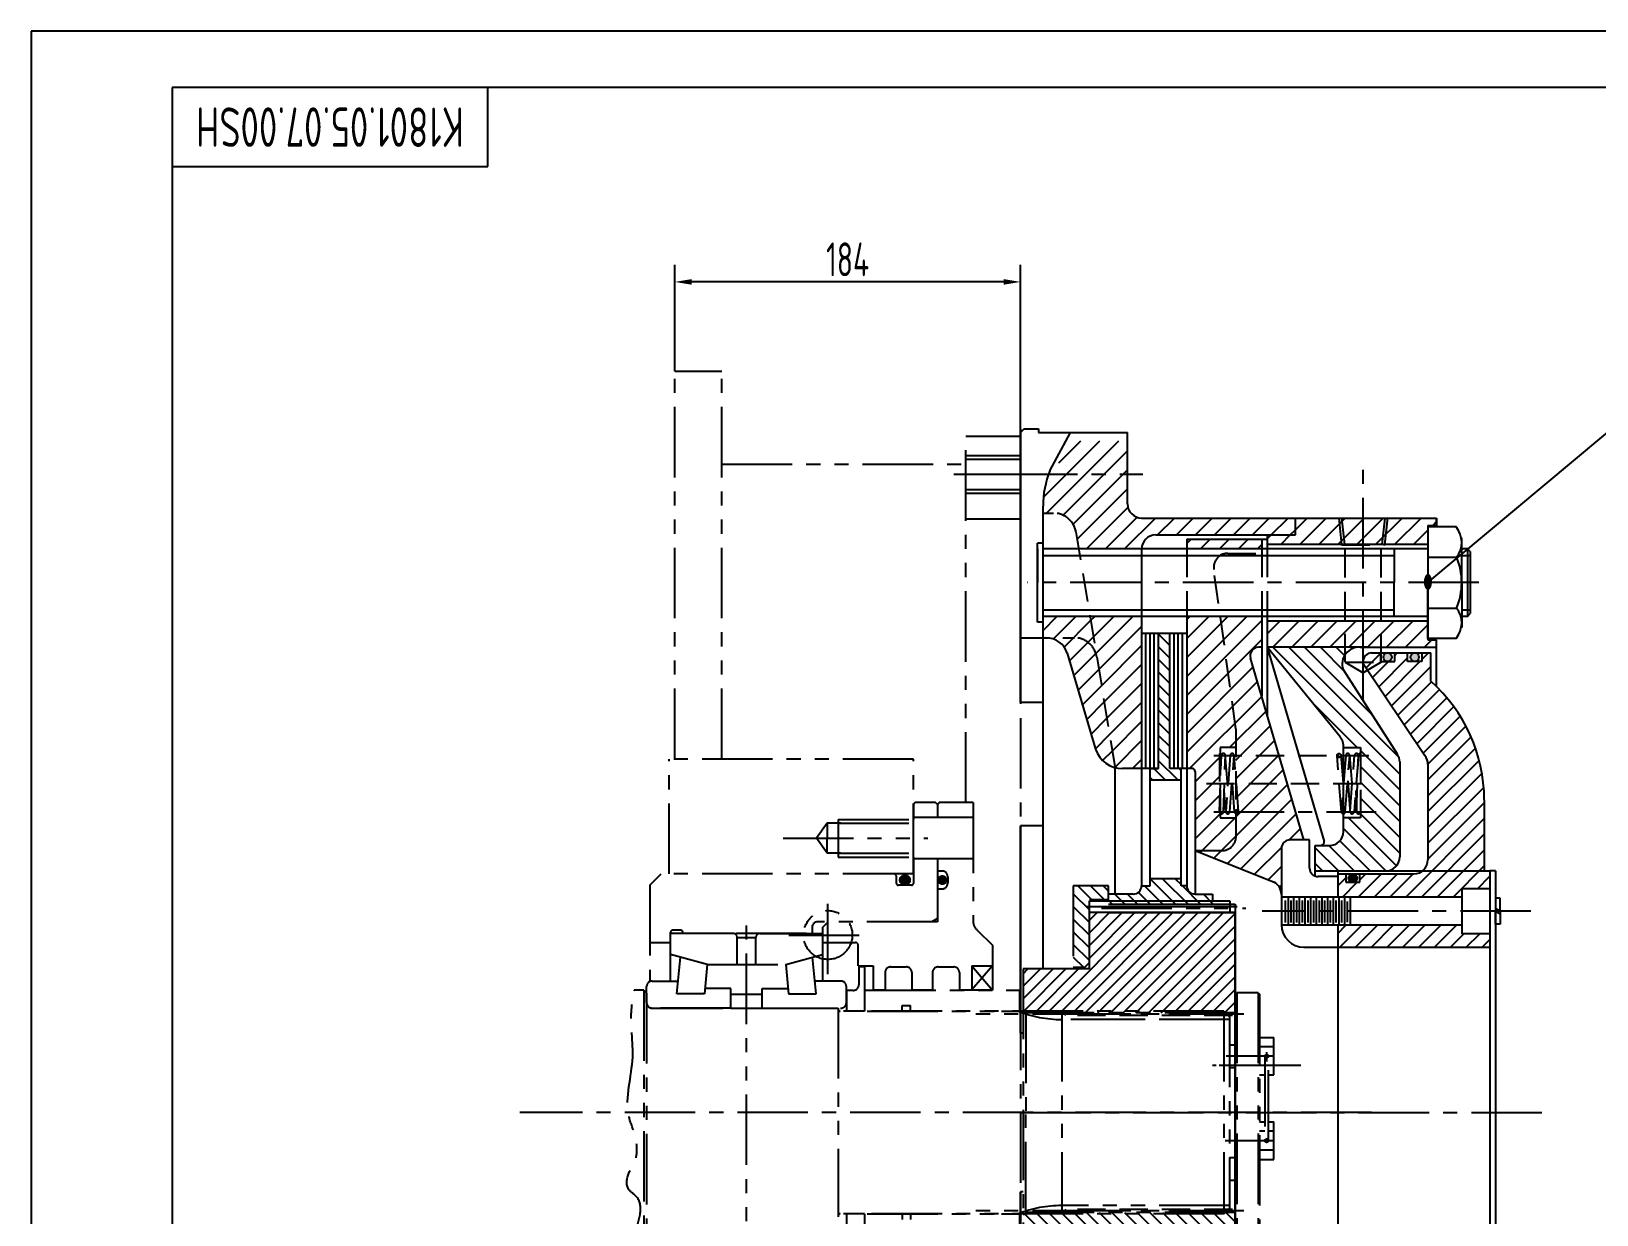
# Model space of a CAD drawing. Header units: millimetres. Extents: x 0 to 1782, y -20 to 1260.
# Drawn here: x 0 to 833, y 630 to 1260 of the extents above; entities that cross this region are included whole.
import ezdxf
from ezdxf.enums import TextEntityAlignment as Align

# ---------------------------------------------------------------- set-up
doc = ezdxf.new("R2010")
doc.units = ezdxf.units.MM
doc.header["$LTSCALE"] = 30
for name, pattern in [('F', [0.75, 0.5, -0.25]), ('G', [2, 1.25, -0.25, 0.25, -0.25]), ('K', [2.5, 1.25, -0.25, 0.25, -0.25, 0.25, -0.25])]:
    doc.linetypes.add(name, pattern=pattern)
for name, color, linetype in [('01', 7, 'Continuous'), ('02', 1, 'Continuous'), ('04', 2, 'F'), ('05', 142, 'G'), ('07', 6, 'K'), ('08', 1, 'Continuous'), ('11', 3, 'Continuous')]:
    doc.layers.add(name, color=color, linetype=linetype)
doc.styles.get("Standard").update_dxf_attribs({"font": 'isocp', "width": 0.707, "bigfont": 'intecad.shx'})
doc.dimstyles.new('INTE', dxfattribs={"dimscale": 3, "dimtxt": 6, "dimasz": 3, "dimexe": 3, "dimexo": 0, "dimgap": 1, "dimtad": 1, "dimdsep": 46, "dimtxsty": 'Standard', "dimcen": 0, "dimclrd": 1, "dimclre": 1, "dimclrt": 3, "dimaunit": 1, "dimadec": 0, "dimazin": 0, "dimtfac": 1, "dimtmove": 0, "dimatfit": 0, "dimfxl": 1, "dimarcsym": 0})
pattern_1 = [(45, (665.906, 320.871), (-5.051394, 5.051394), [])]

# ---------------------------------------------------------------- blocks, each defined once
blk = doc.blocks.new('ertertrt')
at = {"layer": '07', "linetype": 'K'}
for points in [[(841.51, 1403.56, 1), (836.13, 1403.56, 1)], [(856.03, 1403.57, 1), (861.41, 1403.57, 1)]]:
    blk.add_hatch(color=6, dxfattribs=at).paths.add_polyline_path(points)
at = {"layer": '05', "color": 142, "linetype": 'G'}
blk.add_line((1087.14, 1279.81), (633.75, 1279.81), dxfattribs=at)
at = {"layer": '07', "color": 6, "linetype": 'K'}
for p, q in [((716.3, 1467.95), (716.3, 1674.43)), ((716.3, 1674.43), (741.3, 1674.43)), ((741.3, 1467.95), (741.3, 1674.43)), ((871.3, 1444.85), (871.3, 1639.81)), ((871.3, 1639.81), (900.3, 1639.81)), ((871.3, 1444.81), (871.3, 1639.77)), ((900.3, 1639.83), (900.3, 1279.81)), ((900.3, 1639.81), (900.3, 1333.78)), ((741.3, 1625.03), (871.3, 1625.03)), ((871.3, 1629.56), (900.3, 1629.56)), ((871.3, 1627.56), (900.3, 1627.56)), ((864.89, 1619.56), (906.94, 1619.56)), ((871.3, 1611.56), (900.3, 1611.56)), ((871.3, 1609.56), (900.3, 1609.56)), ((871.3, 1595.81), (900.3, 1595.81)), ((713.31, 1406.81), (713.31, 1467.95)), ((843.31, 1467.95), (713.31, 1467.95)), ((843.31, 1406.81), (843.31, 1467.95)), ((844.31, 1444.81), (843.31, 1443.81)), ((843.31, 1443.81), (843.31, 1435.81)), ((855.06, 1444.81), (844.31, 1444.81)), ((856.06, 1443.81), (855.06, 1444.81)), ((856.06, 1443.81), (857.06, 1444.81)), ((856.06, 1443.81), (856.06, 1436.81)), ((875.06, 1444.81), (857.06, 1444.81)), ((875.06, 1444.81), (875.06, 1381.72)), ((797.42, 1433.81), (791.75, 1425.81)), ((804.66, 1433.81), (797.42, 1433.81)), ((797.42, 1433.81), (797.42, 1425.81)), ((803.3, 1435.81), (803.3, 1415.81)), ((803.3, 1435.81), (843.3, 1435.81)), ((803.3, 1433.81), (843.3, 1433.81)), ((875.06, 1436.81), (843.31, 1436.81)), ((773.91, 1425.81), (851, 1425.81)), ((797.42, 1417.81), (791.75, 1425.81)), ((797.42, 1417.81), (797.42, 1425.81)), ((804.66, 1417.81), (797.42, 1417.81)), ((803.3, 1417.81), (843.3, 1417.81)), ((803.3, 1415.81), (843.3, 1415.81)), ((843.31, 1415.81), (843.31, 1401.81)), ((875.06, 1414.81), (843.31, 1414.81)), ((856.06, 1414.81), (856.06, 1381.31)), ((856.06, 1408.39), (858.56, 1408.39)), ((703.06, 1400.81), (709.06, 1406.81)), ((703.06, 1400.81), (703.06, 1349.54)), ((843.31, 1406.81), (709.06, 1406.81)), ((834.31, 1405.81), (833.31, 1406.81)), ((834.31, 1401.81), (834.31, 1405.81)), ((842.31, 1400.81), (835.31, 1400.81)), ((861.56, 1405.39), (861.56, 1401.87)), ((797.8, 1353.45), (797.8, 1395.12)), ((856.06, 1398.87), (858.56, 1398.87)), ((714.06, 1349.81), (714.06, 1375.81)), ((747.48, 1375.06), (714.06, 1375.06)), ((719.56, 1376.81), (715.06, 1376.81)), ((720.56, 1375.06), (720.56, 1375.81)), ((786.36, 1375.06), (720.56, 1375.06)), ((754.48, 1176.89), (754.48, 1380.61)), ((761.48, 1375.06), (794.91, 1375.06)), ((789.36, 1378.31), (789.36, 1375.06)), ((856.06, 1381.31), (792.36, 1381.31)), ((794.91, 1378.36), (797.91, 1381.36)), ((794.91, 1378.36), (794.91, 1349.81)), ((856.06, 1383.04), (853.06, 1381.31)), ((877.41, 1376.79), (885.39, 1368.81)), ((703.06, 1370.31), (714.06, 1370.31)), ((749.48, 1373.06), (759.48, 1373.06)), ((749.48, 1358.57), (749.48, 1373.06)), ((759.48, 1358.57), (759.48, 1373.06)), ((776.97, 1374.29), (818.63, 1374.29)), ((794.91, 1370.31), (812.41, 1370.31)), ((813.91, 1357.86), (813.91, 1368.81)), ((885.39, 1368.81), (885.39, 1344.88)), ((733.61, 1358.57), (714.06, 1363.94)), ((717.36, 1342.95), (719.31, 1362.49)), ((733.61, 1358.57), (732.18, 1342.95)), ((733.61, 1358.57), (775.35, 1358.57)), ((775.35, 1358.57), (794.91, 1363.94)), ((775.35, 1358.57), (776.78, 1342.95)), ((791.6, 1342.95), (789.65, 1362.49)), ((813.91, 1357.86), (821.9, 1357.86)), ((814.26, 1357.31), (814.26, 1347.81)), ((817.26, 1357.31), (814.26, 1357.31)), ((817.26, 1357.31), (817.26, 1333.78)), ((821.9, 1357.86), (821.9, 1344.88)), ((828.2, 1354.31), (828.2, 1344.88)), ((831.2, 1357.31), (839.5, 1357.31)), ((842.5, 1354.31), (842.5, 1345.16)), ((853.5, 1354.31), (853.5, 1345.16)), ((856.5, 1357.31), (864.8, 1357.31)), ((867.8, 1354.31), (867.8, 1344.88)), ((874.39, 1357.86), (885.39, 1344.88)), ((885.39, 1357.86), (874.39, 1345.16)), ((874.39, 1357.86), (874.39, 1345.16)), ((874.39, 1357.86), (885.39, 1357.86)), ((699.8, 1344.9), (694.59, 1344.9)), ((699.8, 1344.9), (699.8, 1214.72)), ((699.8, 1344.9), (701.3, 1343.4)), ((701.3, 1338.37), (701.3, 1346.81)), ((701.3, 1343.4), (701.3, 1216.22)), ((704.3, 1349.81), (718.05, 1349.81)), ((732.18, 1342.95), (717.36, 1342.95)), ((746.19, 1345.81), (732.44, 1345.81)), ((746.19, 1335.37), (746.19, 1345.81)), ((762.78, 1342.61), (746.19, 1342.61)), ((762.78, 1335.37), (762.78, 1345.81)), ((762.78, 1345.81), (776.52, 1345.81)), ((776.78, 1342.95), (791.6, 1342.95)), ((804.66, 1349.81), (790.92, 1349.81)), ((807.66, 1338.37), (807.66, 1346.81)), ((811.26, 1344.81), (807.66, 1344.81)), ((807.66, 1344.81), (807.66, 1333.78)), ((817.26, 1344.38), (817.76, 1344.88)), ((817.76, 1344.88), (899.86, 1344.88)), ((821.9, 1345.16), (828.2, 1345.16)), ((842.5, 1345.16), (853.5, 1345.16)), ((867.8, 1345.16), (885.39, 1345.16)), ((899.86, 1344.88), (899.86, 1333.78)), ((1014.6, 1342.77), (1015.4, 1343.57)), ((1014.6, 1343.57), (1014.6, 1342.77)), ((1014.6, 1342.77), (1014.6, 1217.37)), ((1015.4, 1343.57), (1015.4, 1216.57)), ((1026.8, 1343.57), (1015.4, 1343.57)), ((1026.8, 1343.57), (1026.8, 1216.57)), ((1026.8, 1343.57), (1027.6, 1342.77)), ((1027.6, 1342.77), (1027.6, 1217.37)), ((704.3, 1335.41), (803.3, 1335.41)), ((746.19, 1335.37), (704.3, 1335.37)), ((746.19, 1335.37), (804.49, 1335.37)), ((803.3, 1335.41), (803.3, 1224.21)), ((1008.59, 1333.78), (804.3, 1333.78)), ((817.26, 1333.81), (810.66, 1333.81)), ((818.76, 1333.81), (889.76, 1333.81)), ((837.26, 1333.81), (837.26, 1336.81)), ((837.26, 1336.81), (841.76, 1336.81)), ((841.76, 1333.78), (841.76, 1336.81)), ((890.26, 1333.81), (899.86, 1333.81)), ((922.25, 1333.78), (922.25, 1225.83)), ((1008.59, 1333.78), (1011.59, 1330.78)), ((1008.59, 1333.78), (1008.59, 1225.83)), ((1014.6, 1338.79), (1014.6, 1221.44)), ((1019.12, 1332.19), (876.22, 1332.19)), ((964.59, 1329.34), (922.25, 1329.34)), ((1011.59, 1329.34), (964.59, 1329.34)), ((1011.59, 1330.78), (1011.59, 1228.83)), ((1027.6, 1319.82), (1035.1, 1319.82)), ((1035.1, 1299.79), (1035.1, 1319.82)), ((1035.1, 1309.81), (1009.82, 1309.81)), ((1035.1, 1314.81), (1027.6, 1314.81)), ((1030.4, 1309.81), (1030.4, 1264.81)), ((1031.35, 1311.96), (1031.35, 1307.01)), ((1032.3, 1264.81), (1032.3, 1309.81)), ((1030.4, 1304.8), (1027.6, 1304.8)), ((1035.1, 1304.8), (1032.3, 1304.8)), ((1027.6, 1299.79), (1030.4, 1299.79)), ((1032.3, 1299.79), (1035.1, 1299.79)), ((900.3, 1279.81), (900.3, 919.81)), ((1027.6, 1274.82), (1030.4, 1274.82)), ((1030.4, 1269.81), (1027.6, 1269.81)), ((1032.3, 1274.82), (1035.1, 1274.82)), ((1035.1, 1269.81), (1032.3, 1269.81)), ((1035.1, 1254.79), (1035.1, 1274.82)), ((1035.1, 1264.81), (1009.22, 1264.81)), ((1035.1, 1259.8), (1027.6, 1259.8)), ((1027.6, 1254.79), (1035.1, 1254.79)), ((1008.59, 1225.83), (804.3, 1225.83)), ((807.66, 1225.83), (807.66, 1214.81)), ((817.26, 1225.81), (810.66, 1225.81)), ((817.26, 1225.83), (817.26, 1202.31)), ((818.76, 1225.81), (889.76, 1225.81)), ((837.26, 1225.81), (837.26, 1222.81)), ((841.76, 1225.83), (841.76, 1222.81)), ((1019.12, 1227.42), (876.22, 1227.42)), ((890.26, 1225.81), (899.86, 1225.81)), ((899.86, 1225.81), (899.86, 1214.73)), ((900.3, 919.81), (900.3, 1225.83)), ((1011.59, 1230.28), (922.25, 1230.28)), ((1008.59, 1225.83), (1011.59, 1228.83))]:
    blk.add_line(p, q, dxfattribs=at)
at = {"layer": '07'}
for p, q in [((1011.59, 1315.81), (1014.6, 1315.81)), ((1011.59, 1303.81), (1014.6, 1303.81)), ((1011.59, 1255.81), (1014.6, 1255.81)), ((1011.59, 1243.81), (1014.6, 1243.81))]:
    blk.add_line(p, q, dxfattribs=at)
at = {"layer": '07', "color": 6, "linetype": 'K'}
for centre, radius in [((838.82, 1403.56), 2.69), ((797.8, 1374.29), 13), ((1031.35, 1309.81), 0.953), ((1031.35, 1264.81), 0.953)]:
    blk.add_circle(centre, radius, dxfattribs=at)
for centre, radius, start, end in [((858.56, 1405.39), 3, 0, 90), ((835.31, 1401.81), 1, 180, 270), ((842.31, 1401.81), 1, 270, 0), ((858.56, 1401.87), 3, 270, 0), ((715.06, 1375.81), 1, 90, 180), ((719.56, 1375.81), 1, 0, 90), ((747.48, 1373.06), 2, 0, 90), ((761.48, 1373.06), 2, 90, 180), ((792.36, 1378.31), 3, 90, 180), ((881.41, 1381.72), 6.35, 180, 231.04895), ((812.41, 1368.81), 1.5, 0, 90), ((831.2, 1354.31), 3, 90, 180), ((839.5, 1354.31), 3, 0, 90), ((856.5, 1354.31), 3, 90, 180), ((864.8, 1354.31), 3, 0, 90), ((704.3, 1346.81), 3, 90, 180), ((804.66, 1346.81), 3, 0, 90), ((811.26, 1347.81), 3, 270, 0), ((704.3, 1338.41), 3, 180, 270), ((704.3, 1338.37), 3, 180, 270), ((704.3, 1338.37), 3, 180, 270), ((804.3, 1334.78), 1, 180, 270), ((804.65, 1338.37), 3.01, 266.81586, 359.93748), ((922.25, 1391.63), 62.3, 248.22521, 270), ((804.3, 1224.83), 1, 90, 180), ((922.25, 1167.98), 62.3, 90, 111.77479)]:
    blk.add_arc(centre, radius, start, end, dxfattribs=at)
blk.add_spline([(694.59, 1214.72), (695.62, 1235.25), (691.69, 1239.04), (691.83, 1247.5), (695.33, 1254.65), (694.75, 1268.65), (691.83, 1278.13), (693.88, 1309.29), (693.15, 1327.23), (693.3, 1334.82), (694.59, 1344.9)], degree=3, dxfattribs=at)
blk = doc.blocks.new('*U39')
at = {"layer": '01'}
for p, q in [((-4.65, 1.6), (-4.65, 0)), ((0, 1.6), (-4.65, 1.6)), ((-4.65, 0), (0, 0)), ((0, 0), (-0.92, 1.6)), ((0, 1.6), (0.92, 0)), ((0, 1.6), (4.65, 1.6)), ((4.65, 0), (0, 0)), ((4.65, 1.6), (4.65, 0))]:
    blk.add_line(p, q, dxfattribs=at)
at = {"layer": '05'}
blk.add_line((0, 3.7), (0, -2.1), dxfattribs=at)
blk = doc.blocks.new('w34rwrew')
at = {"layer": '01'}
h = blk.add_hatch(color=256, dxfattribs=at)
h.paths.add_polyline_path([(1427.96, 1523.18, 1), (1423.46, 1523.18, 1)])
h.paths.add_polyline_path([(1442.37, 1523.18, 1), (1437.87, 1523.18, 1)])
blk.add_hatch(color=256, dxfattribs=at).paths.add_polyline_path([(1409.41, 1405.62, 1), (1404.91, 1405.62, 1)])
at = {"layer": '02'}
h = blk.add_hatch(dxfattribs=at)
h.set_pattern_fill('ANSI31', color=256, scale=2.25, style=0)
h.set_pattern_definition(pattern_1)
h.paths.add_polyline_path([(1294.77, 1580.86, -0.411288), (1302.27, 1588.28), (1376.67, 1588.28), (1376.67, 1597.28), (1294.77, 1597.28, -0.414214), (1287.27, 1604.78), (1287.27, 1616.03), (1244.95, 1616.03, 0.106853), (1242.27, 1603.64), (1242.27, 1599.91), (1247.93, 1599.91, -0.366641), (1259.76, 1589.88), (1261.27, 1580.86)])
h.paths.add_polyline_path([(1287.27, 1616.03), (1287.27, 1638.38), (1256.97, 1638.38), (1245.89, 1617.93, 0.01769), (1244.95, 1616.03)])
h = blk.add_hatch(dxfattribs=at)
h.set_pattern_fill('ANSI31', color=256, scale=2.25, style=0)
h.set_pattern_definition(pattern_1)
h.paths.add_polyline_path([(1447.17, 1592.52), (1447.17, 1593.35), (1451.67, 1593.35), (1451.67, 1597.28), (1376.67, 1597.28), (1376.67, 1588.28), (1361.67, 1588.28), (1361.67, 1583.38), (1447.17, 1583.38)])
h.paths.add_polyline_path([(1447.17, 1542.29), (1361.67, 1542.29), (1361.67, 1528.43), (1409.74, 1528.43, -0.040072), (1411.17, 1528.43), (1451.67, 1528.43), (1451.67, 1532.37), (1447.17, 1532.37)])
h = blk.add_hatch(dxfattribs=at)
h.set_pattern_fill('ANSI31', color=256, scale=2.25, style=0)
h.set_pattern_definition([(45, (665.906, 320.871), (-5.051394, 5.051394), [])])
h.paths.add_polyline_path([(1318.77, 1463.86), (1321.77, 1463.86, -0.414214), (1323.27, 1462.36), (1323.27, 1420.22), (1337.55, 1420.22, 0.455189), (1344.97, 1428.75), (1344.97, 1437.65), (1336.55, 1437.65), (1336.55, 1440.11, -0.208945), (1336.22, 1440.88), (1336.22, 1440.88), (1336.22, 1440.9), (1336.22, 1471.93, -0.081787), (1336.55, 1471.87), (1336.55, 1475.15), (1344.97, 1475.15), (1344.97, 1484.97), (1336.67, 1544.86), (1318.77, 1544.86)])
h.paths.add_polyline_path([(1352.73, 1522.6, -0.504941), (1357.03, 1528.43), (1358.67, 1528.43), (1358.67, 1544.86), (1336.67, 1544.86), (1344.97, 1484.97), (1344.97, 1470.88), (1367.91, 1470.88)])
h.paths.add_polyline_path([(1344.97, 1428.75, -0.455189), (1337.55, 1420.22), (1323.27, 1420.22), (1365.28, 1403.42, -0.273525), (1369.17, 1396.85), (1369.17, 1421.37, -0.414214), (1373.67, 1425.87), (1381.11, 1425.87), (1376.71, 1440.88), (1346.34, 1440.88, -0.507479), (1344.97, 1439.88)])
h.paths.add_polyline_path([(1376.71, 1440.88), (1372.31, 1455.88), (1345.18, 1455.88), (1346.35, 1440.88)])
h.paths.add_polyline_path([(1372.31, 1455.88), (1367.91, 1470.88), (1344.97, 1470.88), (1344.97, 1458.58), (1345.18, 1455.88)])
h.paths.add_polyline_path([(1358.67, 1580.86), (1358.67, 1586.03), (1318.77, 1586.03), (1318.77, 1580.86)])
h = blk.add_hatch(dxfattribs=at)
h.set_pattern_fill('ANSI31', color=256, scale=2.25, style=0)
h.set_pattern_definition(pattern_1)
h.paths.add_polyline_path([(1294.77, 1544.86), (1267.26, 1544.86), (1280.68, 1464.36, 0.065), (1284.53, 1463.86), (1294.77, 1463.86)])
h.paths.add_polyline_path([(1270.82, 1523.5, 0.366641), (1258.99, 1533.53), (1243.8, 1533.53, -0.340773), (1255.4, 1524.58), (1270.27, 1474.18, 0.25386), (1280.68, 1464.36)])
h.paths.add_polyline_path([(1258.99, 1533.53, -0.366641), (1270.82, 1523.5), (1267.26, 1544.86), (1242.27, 1544.86), (1242.27, 1533.53)])
at = {"layer": '02', "linetype": 'Continuous'}
h = blk.add_hatch(dxfattribs=at)
h.set_pattern_fill('ANSI31', color=1, scale=1.5, angle=90, style=0)
h.set_pattern_definition([(135, (665.9063, 320.8713), (-3.367596, -3.367596), [])])
h.paths.add_polyline_path([(1303.77, 1463.86), (1299.27, 1463.86), (1299.27, 1457.81), (1315.77, 1457.81), (1315.77, 1463.86), (1309.77, 1463.86), (1309.77, 1535.86), (1303.77, 1535.86)])
h = blk.add_hatch(dxfattribs=at)
h.set_pattern_fill('ANSI31', color=1, scale=1.875, angle=90, style=0)
h.set_pattern_definition([(135, (665.9063, 320.8713), (-4.209495, -4.209495), [])])
h.paths.add_polyline_path([(1411.22, 1437.65), (1402.17, 1437.65), (1402.17, 1430.37, -0.414214), (1394.67, 1422.87), (1387.17, 1422.87), (1387.17, 1409.37), (1424.67, 1409.37, 0.414214), (1432.17, 1416.87), (1432.17, 1467.4, 0.13227), (1431.15, 1471.17), (1402.04, 1516.61, -0.49108), (1409.74, 1528.43), (1361.67, 1528.43), (1400.48, 1480.84, -0.172711), (1402.17, 1476.1), (1402.17, 1475.15), (1411.22, 1475.15)])
h = blk.add_hatch(dxfattribs=at)
h.set_pattern_fill('ANSI31', color=1, scale=1.875, style=0)
h.set_pattern_definition([(45, (665.9063, 320.8713), (-4.209495, 4.209495), [])])
h.paths.add_polyline_path([(1448.67, 1510.43), (1448.67, 1525.43), (1443.87, 1525.43), (1443.87, 1520.93), (1436.37, 1520.93), (1436.37, 1525.43), (1429.46, 1525.43), (1429.46, 1520.93), (1421.96, 1520.93), (1421.96, 1525.43), (1417.17, 1525.43, 0.414214), (1412.67, 1520.93), (1412.67, 1519.75), (1445.43, 1470.84, -0.175459), (1447.17, 1466.04), (1447.17, 1415.37, -0.236068), (1444.17, 1409.37), (1477.17, 1409.37), (1477.17, 1447.33, 0.212445)])
h.paths.add_polyline_path([(1444.17, 1409.37, -0.162278), (1439.67, 1407.87), (1410.91, 1407.87), (1410.91, 1403.37), (1403.41, 1403.37), (1403.41, 1407.87), (1399.17, 1407.87), (1399.17, 1406.37), (1399.17, 1395.44), (1465.17, 1395.44), (1465.17, 1399.94), (1480.17, 1399.94), (1480.17, 1409.37), (1477.17, 1409.37)])
h.paths.add_polyline_path([(1399.17, 1380.44), (1399.17, 1368.76), (1480.17, 1368.76), (1480.17, 1375.94), (1465.17, 1375.94), (1465.17, 1380.44)])
h = blk.add_hatch(dxfattribs=at)
h.set_pattern_fill('ANSI31', color=1, scale=1.5, angle=-90, style=0)
h.set_pattern_definition([(315, (-114.361, 3362.3737), (3.367596, 3.367596), [])])
h.paths.add_polyline_path([(1258.37, 1358.12), (1264.45, 1358.12), (1266.95, 1360.62), (1266.95, 1387.28), (1266.95, 1393.42), (1277.07, 1393.42), (1277.07, 1401.46), (1258.37, 1401.46)])
h = blk.add_hatch(dxfattribs=at)
h.set_pattern_fill('ANSI31', color=1, scale=1.5, angle=90, style=0)
h.set_pattern_definition([(135, (665.9063, 320.8713), (-3.367596, -3.367596), [])])
h.paths.add_polyline_path([(1277.07, 1169.78), (1277.07, 1164.53), (1290.27, 1164.53, -0.414214), (1294.77, 1160.03), (1299.27, 1160.03), (1299.27, 1156.3), (1315.77, 1156.3), (1315.77, 1160.03), (1318.77, 1160.03, -0.414214), (1323.27, 1164.53), (1332.57, 1164.53), (1332.57, 1169.78)])
h.paths.add_polyline_path([(1332.57, 1391.78), (1332.57, 1397.03), (1323.27, 1397.03, -0.414214), (1318.77, 1401.53), (1315.77, 1401.53), (1315.77, 1405.27), (1299.27, 1405.27), (1299.27, 1401.53), (1294.77, 1401.53, -0.414214), (1290.27, 1397.03), (1277.07, 1397.03), (1277.07, 1391.78)])
h = blk.add_hatch(dxfattribs=at)
h.set_pattern_fill('ANSI31', color=1, scale=1.5, style=0)
h.set_pattern_definition([(45, (-114.361, 3362.3737), (-3.367596, 3.367596), [])])
h.paths.add_polyline_path([(1266.95, 1387.28), (1266.95, 1357.28), (1231.69, 1357.28), (1231.69, 1335.42), (1233.19, 1333.92), (1344.57, 1333.92), (1344.57, 1387.28)])
h = blk.add_hatch(dxfattribs=at)
h.set_pattern_fill('ANSI31', color=1, scale=1.5, style=0)
h.set_pattern_definition([(315, (-114.361, -800.811), (-3.367596, -3.367596), [])])
h.paths.add_polyline_path([(1266.95, 1174.28), (1266.95, 1204.28), (1231.69, 1204.28), (1231.69, 1226.14), (1233.19, 1227.64), (1344.57, 1227.64), (1344.57, 1174.28)])
at = {"layer": '04', "linetype": 'F'}
h = blk.add_hatch(dxfattribs=at)
h.set_pattern_fill('U', color=2, scale=4.5, angle=45, style=0, pattern_type=0)
h.set_pattern_definition([(315, (1336.217, 1455.879), (-3.18198, -3.18198), [])])
edge = h.paths.add_edge_path()
edge.add_ellipse((1345.29, 1440.88), major_axis=(-0.742, 0.742), ratio=1, start_angle=-135, end_angle=225, ccw=False)
edge = h.paths.add_edge_path()
edge.add_ellipse((1399.82, 1470.88), major_axis=(0.742, 0.742), ratio=1, start_angle=-45, end_angle=315, ccw=False)
for p, q in [((1258.37, 1401.46), (1258.37, 1358.12)), ((1266.95, 1357.28), (1266.95, 1387.28)), ((1264.45, 1358.12), (1266.95, 1360.62)), ((1231.69, 1357.28), (1231.69, 1204.28)), ((1258.37, 1358.12), (1264.45, 1358.12)), ((1233.19, 1333.92), (1231.69, 1335.42)), ((1233.19, 1333.92), (1233.19, 1281.76)), ((1344.57, 1333.92), (1233.19, 1333.92)), ((1344.57, 1330.22), (1344.57, 1231.34)), ((1344.57, 1233.89), (1344.57, 1327.67)), ((1233.19, 1227.64), (1233.19, 1279.81)), ((1233.19, 1227.64), (1231.69, 1226.14)), ((1344.57, 1227.64), (1233.19, 1227.64))]:
    blk.add_line(p, q)
at = {"layer": '01'}
for p, q in [((1230.27, 1644.83), (1230.27, 1499.11)), ((1232.22, 1644.83), (1230.27, 1642.88)), ((1230.27, 1499.11), (1230.27, 1642.88)), ((1232.22, 1644.83), (1239.87, 1644.83)), ((1239.87, 1644.83), (1239.87, 1642.88)), ((1239.87, 1642.88), (1287.27, 1642.88)), ((1245.89, 1622.43), (1256.97, 1642.88)), ((1287.27, 1604.78), (1287.27, 1642.88)), ((1242.27, 1357.28), (1242.27, 1603.64)), ((1294.77, 1597.28), (1451.67, 1597.28)), ((1294.77, 1597.28), (1451.67, 1597.28)), ((1376.67, 1588.28), (1376.67, 1597.28)), ((1447.17, 1593.35), (1447.17, 1532.37)), ((1447.17, 1593.35), (1451.67, 1593.35)), ((1462.19, 1592.52), (1447.17, 1592.52)), ((1447.17, 1592.52), (1447.17, 1562.86)), ((1451.67, 1593.35), (1451.67, 1597.28)), ((1451.67, 1597.28), (1451.67, 1592.52)), ((1239.29, 1541.86), (1239.29, 1583.86)), ((1242.27, 1583.86), (1239.29, 1583.86)), ((1242.27, 1580.86), (1242.27, 1583.86)), ((1302.27, 1588.28), (1376.67, 1588.28)), ((1318.77, 1586.03), (1361.67, 1586.03)), ((1318.77, 1586.03), (1361.67, 1586.03)), ((1318.77, 1586.03), (1318.77, 1580.86)), ((1358.67, 1586.03), (1358.67, 1580.86)), ((1361.67, 1588.28), (1361.67, 1580.86)), ((1361.67, 1583.38), (1447.17, 1583.38)), ((1465.14, 1562.86), (1465.14, 1586.76)), ((1239.29, 1580.86), (1239.29, 1562.86)), ((1447.17, 1580.86), (1242.27, 1580.86)), ((1294.77, 1580.78), (1294.77, 1401.53)), ((1429.17, 1580.86), (1429.17, 1562.86)), ((1447.17, 1576.36), (1462.41, 1576.36)), ((1468.14, 1580.86), (1465.14, 1580.86)), ((1468.14, 1580.86), (1468.14, 1544.86)), ((1469.64, 1579.36), (1468.14, 1580.86)), ((1469.64, 1579.36), (1469.64, 1546.36)), ((1429.17, 1544.86), (1429.17, 1562.86)), ((1447.17, 1533.19), (1447.17, 1562.86)), ((1465.14, 1562.86), (1465.14, 1538.95)), ((1242.27, 1541.86), (1239.29, 1541.86)), ((1447.17, 1544.86), (1242.27, 1544.86)), ((1318.77, 1544.86), (1318.77, 1401.53)), ((1358.67, 1544.86), (1358.67, 1502.37)), ((1361.67, 1544.86), (1361.67, 1492.14)), ((1447.17, 1542.29), (1361.67, 1542.29)), ((1447.17, 1549.36), (1462.41, 1549.36)), ((1468.14, 1544.86), (1465.14, 1544.86)), ((1468.14, 1544.86), (1469.64, 1546.36)), ((1242.27, 1533.53), (1243.8, 1533.53)), ((1318.77, 1535.86), (1294.77, 1535.86)), ((1297.02, 1463.86), (1297.02, 1535.86)), ((1299.27, 1463.86), (1299.27, 1535.86)), ((1301.52, 1463.86), (1301.52, 1535.86)), ((1303.77, 1463.86), (1303.77, 1535.86)), ((1309.77, 1463.86), (1309.77, 1535.86)), ((1312.02, 1463.86), (1312.02, 1535.86)), ((1314.27, 1463.86), (1314.27, 1535.86)), ((1316.52, 1463.86), (1316.52, 1535.86)), ((1462.19, 1533.19), (1447.17, 1533.19)), ((1255.2, 1525.27), (1270.27, 1474.18)), ((1358.67, 1528.43), (1357.03, 1528.43)), ((1400.48, 1480.84), (1361.67, 1528.43)), ((1361.67, 1528.43), (1391.87, 1425.03)), ((1415.34, 1528.43), (1361.67, 1528.43)), ((1411.17, 1528.43), (1451.67, 1528.43)), ((1417.17, 1525.43), (1448.67, 1525.43)), ((1421.96, 1525.43), (1421.96, 1520.93)), ((1429.46, 1520.93), (1429.46, 1525.43)), ((1436.37, 1520.93), (1436.37, 1525.43)), ((1443.87, 1525.43), (1443.87, 1520.93)), ((1447.17, 1532.37), (1451.67, 1532.37)), ((1448.67, 1510.43), (1448.67, 1525.43)), ((1451.67, 1507.63), (1451.67, 1532.37)), ((1381.11, 1425.87), (1352.73, 1522.6)), ((1402.04, 1516.61), (1430.8, 1471.72)), ((1412.67, 1500.02), (1412.67, 1520.93)), ((1412.67, 1519.75), (1445.43, 1470.84)), ((1421.96, 1520.93), (1429.46, 1520.93)), ((1443.87, 1520.93), (1436.37, 1520.93)), ((1242.27, 1499.11), (1230.27, 1499.11)), ((1402.17, 1430.37), (1402.17, 1476.1)), ((1432.17, 1467.4), (1432.17, 1416.87)), ((1280.76, 1397.03), (1280.76, 1463.86)), ((1303.77, 1463.86), (1284.53, 1463.86)), ((1299.27, 1401.53), (1299.27, 1463.86)), ((1299.27, 1463.86), (1302.27, 1463.86)), ((1302.27, 1463.86), (1303.77, 1463.86)), ((1321.77, 1463.86), (1309.77, 1463.86)), ((1315.77, 1401.53), (1315.77, 1463.86)), ((1323.27, 1462.36), (1323.27, 1397.03)), ((1447.17, 1466.04), (1447.17, 1415.37)), ((1299.27, 1457.81), (1315.77, 1457.81)), ((1477.17, 1447.33), (1477.17, 1409.37)), ((1230.27, 1433.39), (1230.27, 1322.95)), ((1230.27, 1322.95), (1230.27, 1433.39)), ((1242.27, 1433.39), (1230.27, 1433.39)), ((1381.11, 1425.87), (1373.67, 1425.87)), ((1384.17, 1425.87), (1381.11, 1425.87)), ((1384.17, 1410.87), (1384.17, 1425.87)), ((1323.27, 1420.22), (1365.28, 1403.42)), ((1369.17, 1421.37), (1369.17, 1380.76)), ((1387.17, 1422.87), (1394.67, 1422.87)), ((1387.17, 1406.63), (1387.17, 1422.87)), ((1387.17, 1409.37), (1424.67, 1409.37)), ((1388.84, 1409.37), (1480.17, 1409.37)), ((1399.17, 1409.37), (1399.17, 1395.44)), ((1477.17, 1409.37), (1480.17, 1409.37)), ((1480.17, 1409.37), (1480.17, 1152.19)), ((1483.17, 1409.37), (1480.17, 1409.37)), ((1483.17, 1409.37), (1480.17, 1409.37)), ((1483.17, 1409.37), (1483.17, 1152.19)), ((1399.17, 1406.37), (1388.67, 1406.37)), ((1399.17, 1407.87), (1439.67, 1407.87)), ((1399.17, 1407.87), (1399.17, 1406.37)), ((1403.41, 1407.87), (1403.41, 1403.37)), ((1403.41, 1403.37), (1410.91, 1403.37)), ((1410.91, 1403.37), (1410.91, 1407.87)), ((1465.17, 1399.94), (1465.17, 1375.94)), ((1480.17, 1399.94), (1465.17, 1399.94)), ((1465.17, 1395.44), (1369.17, 1395.44)), ((1465.17, 1380.44), (1369.17, 1380.44)), ((1399.17, 1380.44), (1399.17, 1153.69)), ((1480.17, 1375.94), (1465.17, 1375.94)), ((1231.69, 1322.95), (1230.27, 1322.95)), ((1230.27, 1238.61), (1230.27, 1128.17)), ((1230.27, 1128.17), (1230.27, 1238.61)), ((1231.69, 1238.61), (1230.27, 1238.61))]:
    blk.add_line(p, q, dxfattribs=at)
at = {"layer": '01', "color": 7, "linetype": 'Continuous'}
for p, q in [((1277.07, 1401.46), (1258.37, 1401.46)), ((1277.07, 1393.42), (1277.07, 1401.46)), ((1294.77, 1401.53), (1299.27, 1401.53)), ((1315.77, 1405.27), (1299.27, 1405.27)), ((1318.77, 1401.53), (1315.77, 1401.53)), ((1266.95, 1394.13), (1277.07, 1394.13)), ((1266.95, 1393.42), (1341.7, 1393.42)), ((1266.95, 1387.28), (1266.95, 1393.42)), ((1290.27, 1397.03), (1277.07, 1397.03)), ((1277.07, 1391.78), (1332.57, 1391.78)), ((1323.27, 1397.03), (1332.57, 1397.03)), ((1332.57, 1397.03), (1332.57, 1393.42)), ((1332.57, 1391.78), (1344.57, 1391.78)), ((1341.7, 1393.42), (1341.7, 1387.28)), ((1344.57, 1391.78), (1344.57, 1169.78)), ((1345.68, 1390.35), (1265.3, 1390.35)), ((1344.57, 1387.28), (1266.95, 1387.28)), ((1277.07, 1387.28), (1332.57, 1387.28)), ((1332.57, 1387.28), (1344.57, 1387.28)), ((1344.57, 1174.28), (1344.57, 1387.28)), ((1381.17, 1368.76), (1480.17, 1368.76)), ((1266.95, 1357.28), (1231.69, 1357.28))]:
    blk.add_line(p, q, dxfattribs=at)
at = {"layer": '01'}
for centre in [(1425.71, 1523.18), (1440.12, 1523.18), (1407.16, 1405.62)]:
    blk.add_circle(centre, 2.25, dxfattribs=at)
for centre, radius, start, end in [((1292.5, 1603.7), 50.23, 158.10534, 180.06928), ((1294.77, 1604.78), 7.5, 180, 270), ((1452.23, 1584.3), 12.91, 322.01814, 39.51124), ((1302.27, 1580.78), 7.5, 90, 180), ((1430.43, 1562.86), 34.71, 337.10979, 22.89021), ((1452.23, 1541.41), 12.91, 320.48876, 37.98186), ((1243.8, 1521.53), 12, 18.14724, 90), ((1357.03, 1523.93), 4.5, 90, 197.16437), ((1410.46, 1519.55), 8.91, 85.41057, 199.20842), ((1417.17, 1520.93), 4.5, 90, 180), ((1392.02, 1446.86), 85.15, 0.32003, 48.2956), ((1284.53, 1478.86), 15, 198.14724, 270), ((1424.67, 1467.4), 7.5, 0, 35.16), ((1439.67, 1466.04), 7.5, 0, 39.80709), ((1321.77, 1462.36), 1.5, 0, 90), ((1373.67, 1421.37), 4.5, 90, 180), ((1390.42, 1424.63), 1.5, 270, 15.48736), ((1394.67, 1430.37), 7.5, 270, 0), ((1424.67, 1416.87), 7.5, 270, 0), ((1388.67, 1410.87), 4.5, 180, 270), ((1439.67, 1415.37), 7.5, 270, 0), ((1361.67, 1396.85), 7.5, 0, 61.19062), ((1381.17, 1380.76), 12, 180, 270)]:
    blk.add_arc(centre, radius, start, end, dxfattribs=at)
at = {"layer": '01', "color": 7, "linetype": 'Continuous'}
for centre, start, end in [((1290.27, 1401.53), 270, 0), ((1323.27, 1401.53), 180, 270)]:
    blk.add_arc(centre, 4.5, start, end, dxfattribs=at)
at = {"layer": '02'}
for p, q in [((1399.65, 1597.28), (1425.69, 1597.29)), ((1242.27, 1577.26), (1429.17, 1577.26)), ((1465.14, 1577.26), (1469.64, 1577.26)), ((1242.27, 1548.46), (1429.17, 1548.46)), ((1465.14, 1548.46), (1469.64, 1548.46))]:
    blk.add_line(p, q, dxfattribs=at)
at = {"layer": '02', "color": 1, "linetype": 'Continuous'}
for p, q in [((1371.19, 1393.68), (1371.19, 1381.96)), ((1372.69, 1395.44), (1372.69, 1380.44)), ((1374.19, 1393.68), (1374.19, 1381.96)), ((1375.69, 1395.44), (1375.69, 1380.44)), ((1377.19, 1393.68), (1377.19, 1381.96)), ((1378.69, 1395.44), (1378.69, 1380.44)), ((1380.19, 1393.68), (1380.19, 1381.96)), ((1381.69, 1395.44), (1381.69, 1380.44)), ((1383.19, 1393.68), (1383.19, 1381.96)), ((1384.69, 1395.44), (1384.69, 1380.44)), ((1386.19, 1393.68), (1386.19, 1381.96)), ((1387.69, 1395.44), (1387.69, 1380.44)), ((1389.19, 1393.68), (1389.19, 1381.96)), ((1390.69, 1395.44), (1390.69, 1380.44)), ((1392.19, 1393.68), (1392.19, 1381.96)), ((1393.69, 1395.44), (1393.69, 1380.44)), ((1395.19, 1393.68), (1395.19, 1381.96)), ((1396.69, 1395.44), (1396.69, 1380.44)), ((1398.19, 1393.68), (1398.19, 1381.96)), ((1399.69, 1395.44), (1399.69, 1380.44)), ((1401.19, 1393.68), (1401.19, 1381.96)), ((1402.69, 1395.44), (1402.69, 1380.44)), ((1404.19, 1393.19), (1404.19, 1382.13)), ((1405.69, 1395.44), (1405.69, 1380.44))]:
    blk.add_line(p, q, dxfattribs=at)
at = {"layer": '04', "color": 2, "linetype": 'F'}
for p, q in [((1242.27, 1599.91), (1247.93, 1599.91)), ((1399.65, 1597.28), (1401.24, 1582.97)), ((1401.17, 1597.16), (1402.73, 1583.14)), ((1424.17, 1597.16), (1422.61, 1583.14)), ((1425.69, 1597.29), (1424.1, 1582.97)), ((1259.76, 1589.88), (1280.76, 1463.86)), ((1318.77, 1580.86), (1318.77, 1544.86)), ((1340.62, 1578.46), (1358.67, 1578.46)), ((1358.67, 1580.86), (1358.67, 1544.86)), ((1361.67, 1580.86), (1361.67, 1544.86)), ((1401.24, 1582.97), (1424.1, 1582.97)), ((1403.14, 1520.53), (1403.14, 1582.97)), ((1422.19, 1520.53), (1422.19, 1582.97)), ((1344.97, 1484.97), (1333.19, 1569.93)), ((1230.27, 1533.53), (1258.99, 1533.53)), ((1403.14, 1520.53), (1412.67, 1514.78)), ((1403.14, 1520.53), (1422.19, 1520.53)), ((1422.19, 1520.53), (1412.67, 1514.78)), ((1344.97, 1484.97), (1344.97, 1428.75)), ((1336.55, 1475.15), (1336.55, 1437.65)), ((1344.97, 1475.15), (1336.55, 1475.15)), ((1402.17, 1475.15), (1411.22, 1475.15)), ((1411.22, 1475.15), (1411.22, 1437.65)), ((1333.12, 1470.88), (1417.85, 1470.88)), ((1336.22, 1471.93), (1336.22, 1440.88)), ((1336.22, 1440.92), (1337.27, 1470.92)), ((1338.32, 1440.84), (1339.37, 1470.84)), ((1340.64, 1454.47), (1339.37, 1470.96)), ((1341.92, 1470.96), (1339.6, 1440.96)), ((1341.69, 1440.8), (1344.02, 1470.8)), ((1346.34, 1440.96), (1344.02, 1470.96)), ((1401.1, 1440.8), (1398.77, 1470.8)), ((1400.86, 1471.05), (1402.14, 1454.47)), ((1403.42, 1470.96), (1401.1, 1440.96)), ((1403.19, 1440.83), (1405.52, 1470.88)), ((1405.5, 1471.1), (1406.79, 1454.47)), ((1405.75, 1440.96), (1408.07, 1470.96)), ((1410.17, 1470.94), (1407.84, 1440.83)), ((1409.12, 1440.92), (1410.17, 1470.88)), ((1411.22, 1471.93), (1411.22, 1440.88)), ((1329.24, 1455.88), (1416.19, 1455.88)), ((1339.6, 1440.8), (1338.71, 1452.18)), ((1344.25, 1440.8), (1342.97, 1457.29)), ((1404.47, 1457.29), (1405.75, 1440.8)), ((1408.72, 1452.18), (1409.12, 1440.84)), ((1336.55, 1437.65), (1344.97, 1437.65)), ((1411.22, 1437.65), (1402.17, 1437.65)), ((1323.27, 1420.22), (1337.55, 1420.22)), ((1254.44, 1332.42), (1252.94, 1333.92)), ((1343.07, 1332.42), (1259.56, 1332.42)), ((1254.44, 1229.14), (1252.94, 1227.64)), ((1343.07, 1229.14), (1259.56, 1229.14))]:
    blk.add_line(p, q, dxfattribs=at)
for centre in [(1399.82, 1470.88), (1345.29, 1440.88)]:
    blk.add_circle(centre, 1.05, dxfattribs=at)
for centre, radius, start, end in [((1247.93, 1587.91), 12, 9.45988, 90), ((1340.62, 1570.96), 7.5, 90, 187.89804), ((1258.99, 1521.53), 12, 9.45988, 90), ((1394.67, 1476.1), 7.5, 0, 39.19577), ((1336.22, 1470.88), 1.05, 357.99301, 90), ((1338.32, 1470.88), 1.05, 357.99301, 177.99301), ((1342.97, 1470.88), 1.05, 355.56599, 175.56599), ((1404.47, 1470.88), 1.05, 0.21214, 175.56844), ((1409.12, 1470.88), 1.05, 3.2899, 175.56844), ((1411.22, 1470.88), 1.05, 90, 180), ((1337.27, 1440.88), 1.05, 177.99301, 357.99301), ((1340.64, 1440.88), 1.05, 175.56599, 355.56599), ((1402.14, 1440.88), 1.05, 175.56844, 357.12438), ((1406.79, 1440.88), 1.05, 175.56844, 357.29201), ((1410.17, 1440.88), 1.05, 177.99424, 0), ((1337.55, 1427.72), 7.5, 270, 7.89804)]:
    blk.add_arc(centre, radius, start, end, dxfattribs=at)
at = {"layer": '05', "color": 4, "linetype": 'G'}
for p, q in [((1223.16, 1620.53), (1295.45, 1620.53)), ((1412.67, 1510.48), (1412.67, 1623.78)), ((1412.67, 1510.66), (1412.67, 1601.41)), ((1230.27, 1533.53), (1243.8, 1533.53)), ((1501.95, 1387.94), (1358.86, 1387.94)), ((1346.81, 1333.17), (1256.38, 1333.17)), ((1373.51, 1305.81), (1334.89, 1305.81)), ((1230.27, 1280.78), (1514.73, 1280.78)), ((1346.81, 1228.39), (1256.38, 1228.39))]:
    blk.add_line(p, q, dxfattribs=at)
at = {"layer": '05'}
for p, q in [((1474.27, 1562.86), (1233.96, 1562.86)), ((1333.12, 1440.88), (1419.52, 1440.88)), ((1379.47, 1305.81), (1332.43, 1305.81))]:
    blk.add_line(p, q, dxfattribs=at)
at = {"layer": '07', "color": 6, "linetype": 'K'}
blk.add_line((1273.4, 1389.53), (1350.28, 1389.53), dxfattribs=at)
at = {"layer": '01', "xscale": -1.5, "yscale": 1.5, "zscale": 1.5, "rotation": 270}
blk.add_blockref('*U39', (1483.17, 1387.94), dxfattribs=at)
blk = doc.blocks.new('*D45')
at = {"layer": '08', "color": 1, "lineweight": -2}
for p, q in [((342.52, 1079.02), (342.52, 1135.59)), ((526.52, 1046.5), (526.52, 1135.59)), ((517.52, 1126.59), (351.52, 1126.59))]:
    blk.add_line(p, q, dxfattribs=at)
at = {"layer": '08', "color": 1}
for points in [[(351.52, 1128.09), (351.52, 1125.09), (342.52, 1126.59)], [(517.52, 1128.09), (517.52, 1125.09), (526.52, 1126.59)]]:
    blk.add_solid(points, dxfattribs=at)
at = {"layer": 'Defpoints', "color": 0}
for p in [(342.52, 1126.59), (342.52, 1079.02), (526.52, 1046.5)]:
    blk.add_point(p, dxfattribs=at)
at = {"layer": '08', "color": 3, "insert": (434.52, 1138.59), "char_height": 18, "attachment_point": 5}
blk.add_mtext('184', dxfattribs=at)
blk = doc.blocks.new('*U62', base_point=(251.96, 168.31))
at = {"layer": '01'}
for p, q in [((251.96, 168.31), (251.96, 182.31)), ((195.96, 168.31), (251.96, 168.31))]:
    blk.add_line(p, q, dxfattribs=at)
blk = doc.blocks.new('*U63')
at = {"layer": '04'}
blk.add_blockref('*U62', (0, 0), dxfattribs=at)
blk = doc.blocks.new('*U64')
at = {"layer": '01'}
for points in [[(584, 410), (25, 410)], [(25, 410), (25, 10)]]:
    blk.add_lwpolyline(points, dxfattribs=at)
at = {"layer": '02'}
for points in [[(594, 420), (0, 420)], [(0, 420), (0, 0)]]:
    blk.add_lwpolyline(points, dxfattribs=at)

msp = doc.modelspace()

# ---------------------------------------------------------------- linework, layer by layer
at = {"layer": '02'}
msp.add_line((743.421, 966.475), (919.255, 1113.583), dxfattribs=at)

# ---------------------------------------------------------------- block references
at = {"layer": '07', "xscale": 3, "yscale": 3, "zscale": 3}
msp.add_blockref('*U64', (0, 0), dxfattribs=at)
at = {"layer": '07', "xscale": 3, "yscale": 3}
msp.add_blockref('*U63', (243, 1188), dxfattribs=at)
at = {"layer": '07'}
for name, p in [('ertertrt', (-373.779, -595.407)), ('w34rwrew', (-703.748, -596.382))]:
    msp.add_blockref(name, p, dxfattribs=at)

# ---------------------------------------------------------------- texts
at = {"layer": '02', "width": 0.605172}
msp.add_text('●', height=8, dxfattribs=at).set_placement((741.021, 962.475), (745.821, 962.475), align=Align.FIT)
at = {"layer": '11', "width": 0.696129}
msp.add_text('K1801.05.07.00SH', height=21, rotation=180, dxfattribs=at).set_placement((230.303, 1219.5), (87.697, 1219.5), align=Align.FIT)

# ---------------------------------------------------------------- dimensions: what is measured, and where the dimension line sits
at = {"layer": '08'}
dim = msp.add_linear_dim(base=(342.521, 1126.589), p1=(526.521, 1046.5), p2=(342.521, 1079.02), dimstyle='INTE', dxfattribs=at)
dim.commit()
dim.dimension.update_dxf_attribs({"geometry": '*D45', "text_midpoint": (434.521, 1138.589)})

doc.saveas('drawing.dxf')
